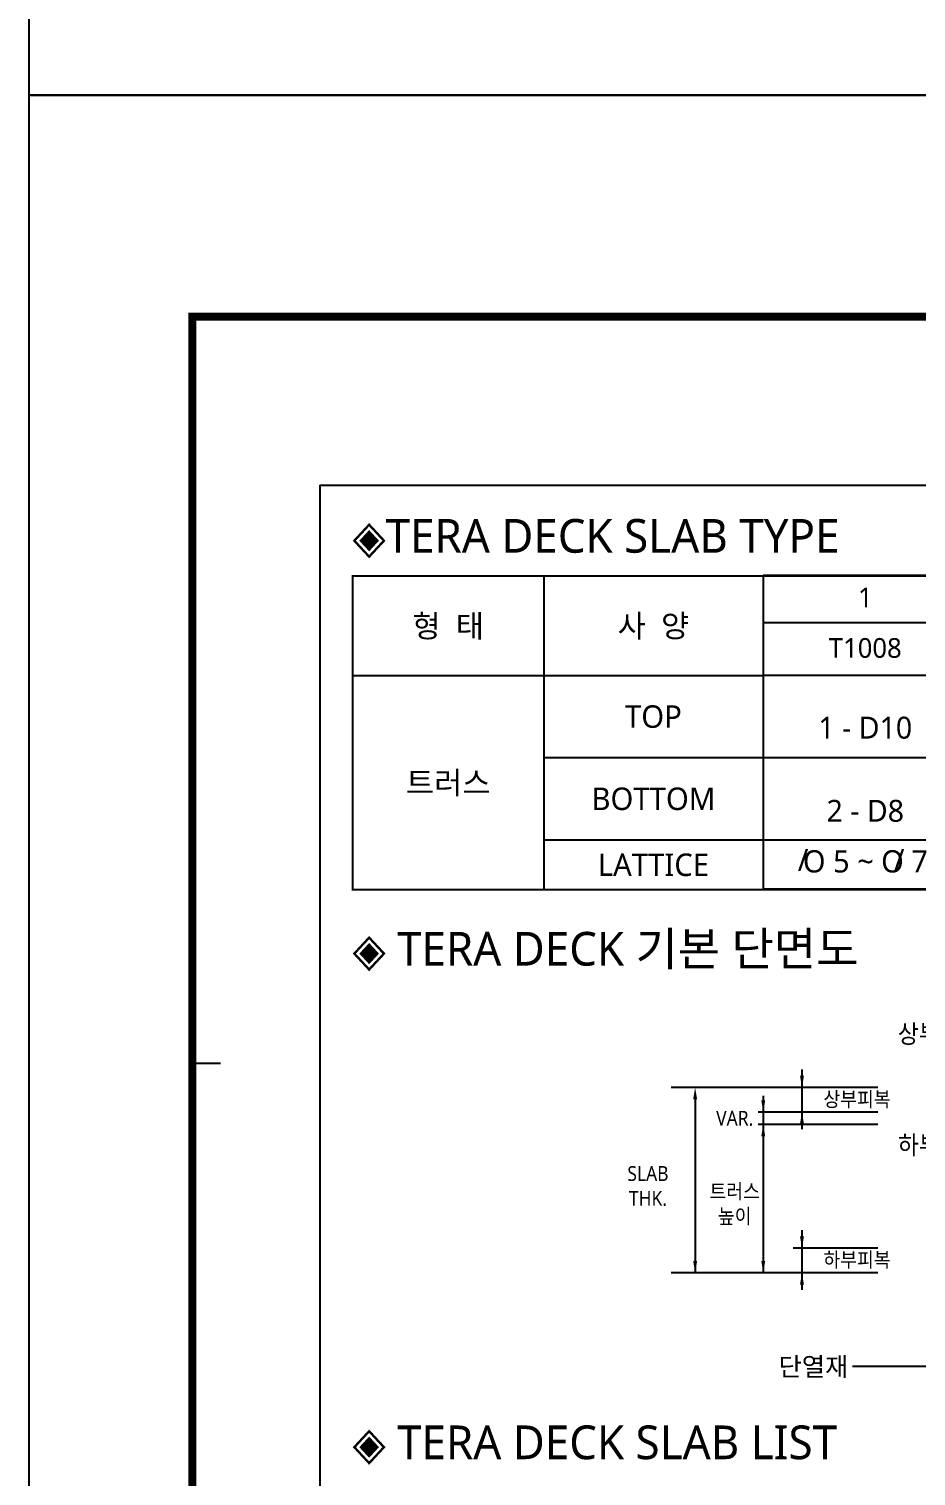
# Model space of a CAD drawing. Extents: x 10983 to 44623, y -18406 to 11294.
# Drawn here: x 10983 to 12561, y 2895 to 5472 of the extents above; entities that cross this region are included whole.
import ezdxf
from ezdxf.enums import TextEntityAlignment as Align

# ---------------------------------------------------------------- set-up
doc = ezdxf.new("R2010")
doc.units = 0
doc.header["$LTSCALE"] = 100
doc.header["$MEASUREMENT"] = 0
doc.layers.get('0').update_dxf_attribs({"linetype": 'CONTINUOUS'})
doc.layers.get('Defpoints').update_dxf_attribs({"color": 165, "linetype": 'CONTINUOUS'})
for name, color, linetype in [('D-TEX3', 9, 'CONTINUOUS'), ('DECK-TEXT', 7, 'CONTINUOUS'), ('form', 7, 'CONTINUOUS'), ('TG-DIM', 7, 'CONTINUOUS'), ('TG-TABLE', 7, 'CONTINUOUS'), ('TG-TABLE.TEX', 7, 'CONTINUOUS'), ('TG-TITLE.TEX', 3, 'CONTINUOUS'), ('TXT', 3, 'CONTINUOUS'), ('이름', 7, 'CONTINUOUS')]:
    doc.layers.add(name, color=color, linetype=linetype)
doc.styles.add('H', font='malgun.ttf', dxfattribs={"width": 0.9})
doc.styles.add('SY Panel', font='malgun.ttf')
doc.styles.add('SY STT', font='malgun.ttf')
doc.styles.add('VICON TEXT', font='malgun.ttf')
doc.dimstyles.new('SY-SHAPE DIM', dxfattribs={"dimscale": 2.5, "dimtxt": 12, "dimasz": 7, "dimexe": 3, "dimexo": 3, "dimgap": 1.5, "dimtad": 1, "dimdec": 0, "dimlunit": 6, "dimtxsty": 'SY Panel', "dimcen": 2.5, "dimclrt": 4, "dimadec": 0, "dimazin": 0, "dimtfac": 1, "dimtdec": 0, "dimtix": 1, "dimtmove": 0, "dimatfit": 3, "dimfxl": 1, "dimarcsym": 0})

# ---------------------------------------------------------------- blocks, each defined once
blk = doc.blocks.new('Deck_Sh01')
at = {"linetype": 'ByBlock'}
for q in [(3400, 4950), (0, 0)]:
    blk.add_line((0, 4950), q, dxfattribs=at)
at = {"layer": 'Defpoints'}
blk.add_lwpolyline([(-517.5, -296.1), (7892.5, -296.1), (7892.5, 5644), (-517.5, 5644)], close=True, dxfattribs=at)
at = {"layer": 'form', "color": 30}
blk.add_line((-226.8, 3920.4), (-176.8, 3920.4), dxfattribs=at)
at = {"layer": 'form', "color": 30, "const_width": 14.2}
blk.add_lwpolyline([(-226.8, 5250), (-226.8, -68.2), (7726.8, -68.2), (7726.8, 5250)], close=True, dxfattribs=at)
at = {"layer": 'TG-TABLE.TEX', "color": 3, "ltscale": 0.5, "style": 'VICON TEXT'}
blk.add_attdef('DKTYT', text='', height=100, dxfattribs=at).set_placement((2425.2, 5047), align=Align.RIGHT)
at = {"layer": 'TXT', "ltscale": 0.5, "style": 'VICON TEXT'}
blk.add_attdef('DKTYR', text='', height=45, dxfattribs=at).set_placement((7248.4, 1495), align=Align.RIGHT)
blk = doc.blocks.new('Deck_DKtypeLST')
at = {"ltscale": 0.5}
blk.add_line((364.4, 558.7), (364.4, 0), dxfattribs=at)
at = {"layer": 'TG-TABLE'}
for p, q in [((0, 475.2), (364.4, 475.2)), ((0, 381.4), (364.4, 381.4)), ((0, 235), (364.4, 235)), ((0, 88.6), (364.4, 88.6)), ((0, 0), (364.4, 0))]:
    blk.add_line(p, q, dxfattribs=at)
at = {"layer": 'TG-TABLE', "const_width": 4.88}
for points in [[(0, 558.7), (364.4, 558.7)], [(364.4, 0), (0, 0)]]:
    blk.add_lwpolyline(points, dxfattribs=at)
at = {"layer": 'TG-TABLE.TEX', "style": 'SY STT'}
for p in [(61.8, 32.8), (232.6, 32.3)]:
    blk.add_text('/', height=39.5, dxfattribs=at).set_placement(p)
blk.add_text('O 5 ~ O 7', height=39.53, dxfattribs=at).set_placement((182.2, 50), align=Align.MIDDLE_CENTER)
blk = doc.blocks.new('TERA -INF')
at = {"ltscale": 0.5}
for p, q in [((398.85325, 4788.34332), (398.85325, 4229.60658)), ((789, 4788.34332), (789, 4229.60658))]:
    blk.add_line(p, q, dxfattribs=at)
at = {"layer": 'TG-TABLE'}
for p, q in [((58.61785, 4611.04632), (789, 4611.04632)), ((398.85325, 4464.6507), (789, 4464.6507)), ((398.85325, 4318.25508), (789, 4318.25508)), ((58.61785, 4229.60658), (789, 4229.60658))]:
    blk.add_line(p, q, dxfattribs=at)
at = {"layer": 'TG-TABLE', "const_width": 3.5}
blk.add_lwpolyline([(789, 4229.60658), (58.61785, 4229.60658), (58.61785, 4788.34332), (789, 4788.34332)], dxfattribs=at)
at = {"layer": '이름'}
for p, q in [((858.34147, 3909.25243), (858.34147, 3803.30265)), ((993.32017, 3877.35988), (625.5747, 3877.35988)), ((668.19746, 3856.36435), (668.19746, 3547.35988)), ((789.42219, 3862.51378), (789.42219, 3781.31462)), ((993.32017, 3833.37185), (780.41095, 3833.37185)), ((993.32017, 3811.37185), (780.41095, 3811.37185)), ((789.42219, 3811.37185), (789.42219, 3547.35988)), ((858.34147, 3623.25243), (858.34147, 3517.30265)), ((993.32017, 3591.35988), (842.75618, 3591.35988)), ((993.32017, 3547.35988), (625.5747, 3547.35988))]:
    blk.add_line(p, q, dxfattribs=at)
for points in [[(854.84222, 3898.3554), (861.84073, 3898.3554), (858.34147, 3877.35988)], [(664.69821, 3856.36435), (671.69671, 3856.36435), (668.19746, 3877.35988)], [(785.92293, 3854.36737), (792.92144, 3854.36737), (789.42219, 3833.37185)], [(854.84222, 3812.36435), (861.84073, 3812.36435), (858.34147, 3833.35988)], [(785.92293, 3790.37632), (792.92144, 3790.37632), (789.42219, 3811.37185)], [(785.92293, 3790.37632), (792.92144, 3790.37632), (789.42219, 3811.37185)], [(854.84222, 3612.3554), (861.84073, 3612.3554), (858.34147, 3591.35988)], [(664.69821, 3568.3554), (671.69671, 3568.3554), (668.19746, 3547.35988)], [(785.92293, 3568.3554), (792.92144, 3568.3554), (789.42219, 3547.35988)], [(854.84222, 3526.36435), (861.84073, 3526.36435), (858.34147, 3547.35988)]]:
    blk.add_solid(points, dxfattribs=at)
at = {"layer": 'DECK-TEXT', "style": 'VICON TEXT'}
blk.add_text('단열재', height=33, dxfattribs=at).set_placement((940.83927, 3380.28724), align=Align.MIDDLE_RIGHT)
at = {"layer": 'TG-TABLE.TEX', "style": 'VICON TEXT'}
for s, p in [('형  태', (228.73555, 4699.69482)), ('사  양', (593.92662, 4699.69482)), ('TOP', (593.92662, 4537.84851)), ('트러스', (228.73555, 4420.32645)), ('BOTTOM', (593.92662, 4391.45289)), ('LATTICE', (593.92662, 4273.93083))]:
    blk.add_text(s, height=40, dxfattribs=at).set_placement(p, align=Align.MIDDLE)
at = {"layer": 'TG-TITLE.TEX', "style": 'VICON TEXT'}
for s, p in [('◈TERA DECK SLAB TYPE', (58.55826, 4859.57257)), ('◈ TERA DECK 기본 단면도', (58.55826, 4124.40223)), ('◈ TERA DECK SLAB LIST', (58.55826, 3245.54177))]:
    blk.add_text(s, height=60, dxfattribs=at).set_placement(p, align=Align.MIDDLE_LEFT)
at = {"layer": '이름', "style": 'H'}
for s, width, heights, insert, char_height, attachment_point in [('상부철선', 192.3962571, [-43.64878], (1029.02152, 3971.17226), 33, 4), ('상부피복', 182.8593148, [-34.66744], (956.33041, 3855.16412), 26.454362, 5), ('VAR.', 102.3737954, [-26.86771], (738.6061, 3822.27918), 26.454362, 5), ('하부철선', 177.9222803, [-43.64878], (1029.02152, 3773.16029), 33, 4), ('SLAB\\PTHK.', 102.3737954, [-71.38964], (584.22769, 3701.86211), 26.454362, 5), ('트러스\\P높이', 102.3737954, [-83.7362], (738.6061, 3668.91426), 26.454362, 5), ('하부피복', 178.8604084, [-34.66744], (956.33041, 3569.15215), 26.454362, 5)]:
    blk.add_mtext_dynamic_manual_height_columns(s, width=width, gutter_width=500, heights=heights, dxfattribs=dict(at, insert=insert, char_height=char_height, attachment_point=attachment_point))
at = {"layer": 'TG-DIM'}
blk.add_leader([(1141.76469, 3380.28724), (948.41233, 3380.28724)], dimstyle='SY-SHAPE DIM', dxfattribs=at)

msp = doc.modelspace()

# ---------------------------------------------------------------- block references
at = {"ltscale": 0.5}
for p in [(11500, 5650), (11500, -290.1)]:
    msp.add_blockref('Deck_Sh01', p, dxfattribs=at)
at = {"layer": 'D-TEX3', "ltscale": 0.5}
msp.add_blockref('TERA -INF', (11500, -290.1), dxfattribs=at)
at = {"layer": 'TG-TABLE.TEX', "ltscale": 0.5}
msp.add_blockref('Deck_DKtypeLST', (12289, 3939.9), dxfattribs=at)

# ---------------------------------------------------------------- texts
at = {"layer": 'TG-TABLE.TEX', "ltscale": 0.5, "style": 'SY STT'}
for s, height, p in [('1', 35, (12471, 4459.9)), ('T1008', 35, (12471, 4369.9)), ('1 - D10', 39, (12471, 4227.9)), ('2 - D8', 39, (12471, 4079.9))]:
    msp.add_text(s, height=height, dxfattribs=at).set_placement(p, align=Align.MIDDLE_CENTER)

doc.saveas('drawing.dxf')
